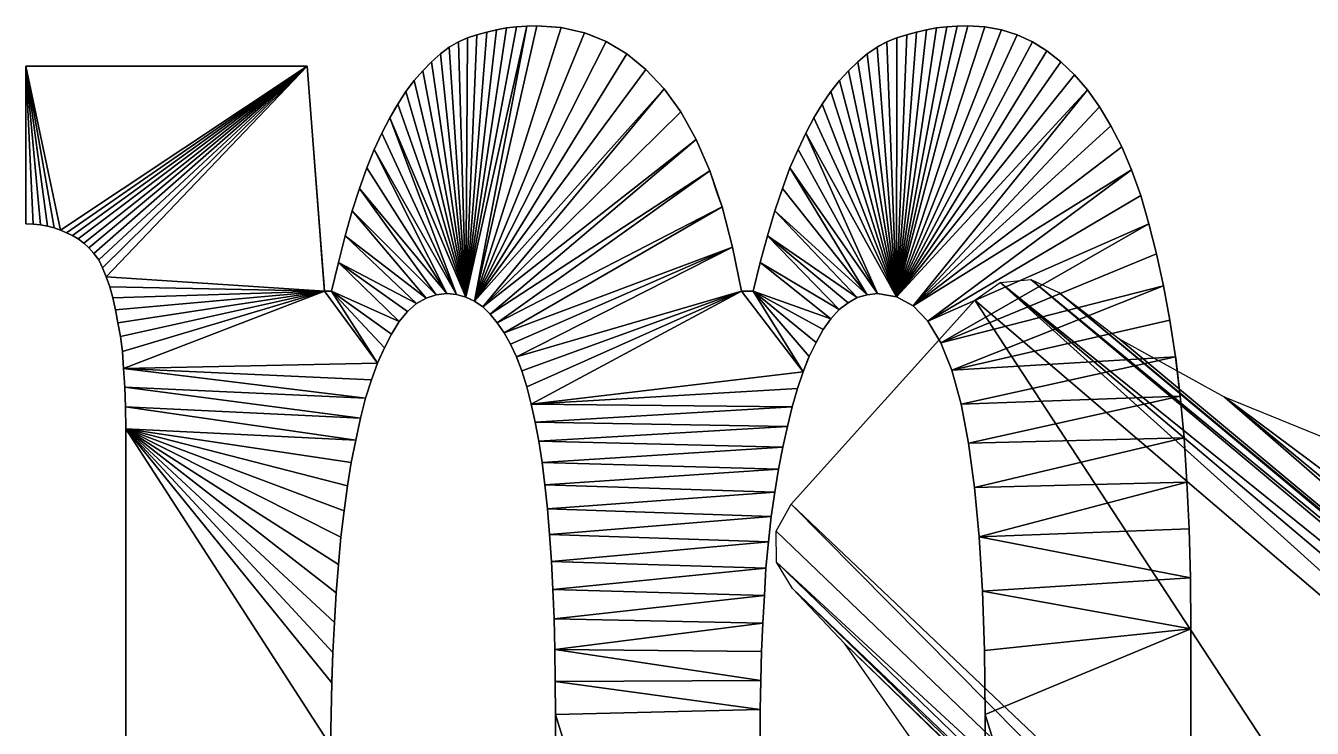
# Model space of a CAD drawing. Header units: inches. Extents: x 62 to 1153, y 3 to 780.
# Drawn here: x 105.348 to 109.422, y 16.751 to 18.975 of the extents above; entities that cross this region are included whole.
import ezdxf

# ---------------------------------------------------------------- set-up
doc = ezdxf.new("R2010")
doc.units = ezdxf.units.IN
doc.header["$MEASUREMENT"] = 0
doc.layers.add('Base', color=3, linetype='Continuous')
doc.layers.add('Main_Gear', color=4, linetype='Continuous')

msp = doc.modelspace()

# ---------------------------------------------------------------- linework, layer by layer
at = {"layer": 'Base'}
for points in [[(106.902, 18.9725, -43), (106.742, 18.1165, -43), (106.935, 18.9745, -43)], [(106.769, 18.1035, -43), (106.935, 18.9745, -43), (106.742, 18.1165, -43)], [(106.87, 18.9685, -43), (106.742, 18.1165, -43), (106.902, 18.9725, -43)], [(106.839, 18.9625, -43), (106.742, 18.1165, -43), (106.87, 18.9685, -43)], [(106.808, 18.9555, -43), (106.742, 18.1165, -43), (106.839, 18.9625, -43)], [(106.808, 18.9555, -43), (106.777, 18.9465, -43), (106.742, 18.1165, -43)], [(106.777, 18.9465, -43), (106.747, 18.9375, -43), (106.742, 18.1165, -43)], [(106.747, 18.9375, -44), (106.747, 18.9375, -43), (106.777, 18.9465, -43)], [(106.747, 18.9375, -44), (106.777, 18.9465, -43), (106.777, 18.9465, -44)], [(106.935, 18.9745, -43), (106.769, 18.1035, -43), (106.967, 18.9755, -43)], [(106.967, 18.9755, -43), (106.769, 18.1035, -43), (107.044, 18.9695, -43)], [(107.044, 18.9695, -43), (106.769, 18.1035, -43), (107.117, 18.9535, -43)], [(107.186, 18.9255, -43), (107.117, 18.9535, -43), (106.769, 18.1035, -43)], [(106.808, 18.9555, -43), (106.7805, 18.9475, -44), (106.777, 18.9465, -43)], [(106.777, 18.9465, -44), (106.777, 18.9465, -43), (106.7805, 18.9475, -44)], [(106.808, 18.9555, -43), (106.808, 18.9555, -44), (106.7805, 18.9475, -44)], [(106.808, 18.9555, -44), (106.808, 18.9555, -43), (106.839, 18.9625, -43)], [(106.808, 18.9555, -44), (106.839, 18.9625, -43), (106.839, 18.9625, -44)], [(106.839, 18.9625, -44), (106.839, 18.9625, -43), (106.87, 18.9685, -43)], [(106.839, 18.9625, -44), (106.87, 18.9685, -43), (106.87, 18.9685, -44)], [(106.87, 18.9685, -44), (106.87, 18.9685, -43), (106.902, 18.9725, -43)], [(106.87, 18.9685, -44), (106.902, 18.9725, -43), (106.902, 18.9725, -44)], [(106.902, 18.9725, -44), (106.902, 18.9725, -43), (106.935, 18.9745, -43)], [(106.902, 18.9725, -44), (106.935, 18.9745, -43), (106.935, 18.9745, -44)], [(106.935, 18.9745, -44), (106.935, 18.9745, -43), (106.967, 18.9755, -43)], [(106.935, 18.9745, -44), (106.967, 18.9755, -43), (106.967, 18.9755, -44)], [(106.967, 18.9755, -44), (106.967, 18.9755, -43), (107.027, 18.9708, -44)], [(106.967, 18.9755, -43), (107.044, 18.9695, -43), (107.027, 18.9708, -44)], [(107.044, 18.9695, -44), (107.027, 18.9708, -44), (107.044, 18.9695, -43)], [(107.044, 18.9695, -44), (107.044, 18.9695, -43), (107.117, 18.9535, -43)], [(107.044, 18.9695, -44), (107.117, 18.9535, -43), (107.117, 18.9535, -44)], [(107.117, 18.9535, -44), (107.117, 18.9535, -43), (107.1318, 18.9475, -44)], [(107.117, 18.9535, -43), (107.186, 18.9255, -43), (107.1318, 18.9475, -44)], [(107.186, 18.9255, -44), (107.1318, 18.9475, -44), (107.186, 18.9255, -43)], [(108.331, 18.9755, -43), (108.105, 18.1175, -43), (108.385, 18.9725, -43)], [(108.298, 18.9745, -43), (108.105, 18.1175, -43), (108.331, 18.9755, -43)], [(108.265, 18.9725, -43), (108.105, 18.1175, -43), (108.298, 18.9745, -43)], [(108.232, 18.9685, -43), (108.105, 18.1175, -43), (108.265, 18.9725, -43)], [(108.438, 18.9625, -43), (108.385, 18.9725, -43), (108.105, 18.1175, -43)], [(108.2, 18.9625, -43), (108.105, 18.1175, -43), (108.232, 18.9685, -43)], [(108.169, 18.9555, -43), (108.105, 18.1175, -43), (108.2, 18.9625, -43)], [(108.488, 18.9465, -43), (108.438, 18.9625, -43), (108.105, 18.1175, -43)], [(108.105, 18.1175, -43), (108.169, 18.9555, -43), (108.138, 18.9465, -43)], [(108.536, 18.9245, -43), (108.488, 18.9465, -43), (108.105, 18.1175, -43)], [(108.138, 18.9465, -43), (108.106, 18.9375, -43), (108.105, 18.1175, -43)], [(108.106, 18.9375, -44), (108.106, 18.9375, -43), (108.138, 18.9465, -43)], [(108.106, 18.9375, -44), (108.138, 18.9465, -43), (108.138, 18.9465, -44)], [(108.169, 18.9555, -43), (108.1415, 18.9475, -44), (108.138, 18.9465, -43)], [(108.138, 18.9465, -44), (108.138, 18.9465, -43), (108.1415, 18.9475, -44)], [(108.169, 18.9555, -43), (108.169, 18.9555, -44), (108.1415, 18.9475, -44)], [(108.169, 18.9555, -44), (108.169, 18.9555, -43), (108.2, 18.9625, -43)], [(108.169, 18.9555, -44), (108.2, 18.9625, -43), (108.2, 18.9625, -44)], [(108.2, 18.9625, -44), (108.2, 18.9625, -43), (108.232, 18.9685, -43)], [(108.2, 18.9625, -44), (108.232, 18.9685, -43), (108.232, 18.9685, -44)], [(108.232, 18.9685, -44), (108.232, 18.9685, -43), (108.265, 18.9725, -43)], [(108.232, 18.9685, -44), (108.265, 18.9725, -43), (108.265, 18.9725, -44)], [(108.265, 18.9725, -44), (108.265, 18.9725, -43), (108.298, 18.9745, -43)], [(108.265, 18.9725, -44), (108.298, 18.9745, -43), (108.298, 18.9745, -44)], [(108.298, 18.9745, -44), (108.298, 18.9745, -43), (108.331, 18.9755, -43)], [(108.298, 18.9745, -44), (108.331, 18.9755, -43), (108.331, 18.9755, -44)], [(108.331, 18.9755, -44), (108.331, 18.9755, -43), (108.385, 18.9725, -43)], [(108.331, 18.9755, -44), (108.385, 18.9725, -43), (108.385, 18.9725, -44)], [(108.385, 18.9725, -44), (108.385, 18.9725, -43), (108.438, 18.9625, -43)], [(108.385, 18.9725, -44), (108.438, 18.9625, -43), (108.438, 18.9625, -44)], [(108.438, 18.9625, -44), (108.438, 18.9625, -43), (108.4849, 18.9475, -44)], [(108.438, 18.9625, -43), (108.488, 18.9465, -43), (108.4849, 18.9475, -44)], [(108.488, 18.9465, -44), (108.4849, 18.9475, -44), (108.488, 18.9465, -43)], [(108.488, 18.9465, -44), (108.488, 18.9465, -43), (108.536, 18.9245, -43)], [(108.488, 18.9465, -44), (108.536, 18.9245, -43), (108.536, 18.9245, -44)], [(106.689, 18.9075, -43), (106.661, 18.8865, -43), (106.742, 18.1165, -43)], [(106.661, 18.8865, -44), (106.661, 18.8865, -43), (106.689, 18.9075, -43)], [(106.661, 18.8865, -44), (106.689, 18.9075, -43), (106.689, 18.9075, -44)], [(106.718, 18.9245, -43), (106.689, 18.9075, -43), (106.742, 18.1165, -43)], [(106.689, 18.9075, -44), (106.689, 18.9075, -43), (106.718, 18.9245, -43)], [(106.689, 18.9075, -44), (106.718, 18.9245, -43), (106.718, 18.9245, -44)], [(106.747, 18.9375, -43), (106.718, 18.9245, -43), (106.742, 18.1165, -43)], [(106.718, 18.9245, -44), (106.718, 18.9245, -43), (106.747, 18.9375, -43)], [(106.718, 18.9245, -44), (106.747, 18.9375, -43), (106.747, 18.9375, -44)], [(107.251, 18.8865, -43), (107.186, 18.9255, -43), (106.769, 18.1035, -43)], [(107.186, 18.9255, -44), (107.186, 18.9255, -43), (107.251, 18.8865, -43)], [(107.186, 18.9255, -44), (107.251, 18.8865, -43), (107.251, 18.8865, -44)], [(108.044, 18.9075, -43), (108.013, 18.8865, -43), (108.105, 18.1175, -43)], [(108.013, 18.8865, -44), (108.013, 18.8865, -43), (108.044, 18.9075, -43)], [(108.013, 18.8865, -44), (108.044, 18.9075, -43), (108.044, 18.9075, -44)], [(108.075, 18.9245, -43), (108.044, 18.9075, -43), (108.105, 18.1175, -43)], [(108.075, 18.9245, -43), (108.051, 18.9113, -44), (108.044, 18.9075, -43)], [(108.044, 18.9075, -44), (108.044, 18.9075, -43), (108.051, 18.9113, -44)], [(108.075, 18.9245, -43), (108.075, 18.9245, -44), (108.051, 18.9113, -44)], [(108.105, 18.1175, -43), (108.106, 18.9375, -43), (108.075, 18.9245, -43)], [(108.075, 18.9245, -43), (108.106, 18.9375, -43), (108.1038, 18.9365, -44)], [(108.075, 18.9245, -44), (108.075, 18.9245, -43), (108.1038, 18.9365, -44)], [(108.106, 18.9375, -44), (108.1038, 18.9365, -44), (108.106, 18.9375, -43)], [(108.536, 18.9245, -43), (108.105, 18.1175, -43), (108.582, 18.8965, -43)], [(108.536, 18.9245, -44), (108.536, 18.9245, -43), (108.563, 18.908, -44)], [(108.536, 18.9245, -43), (108.582, 18.8965, -43), (108.563, 18.908, -44)], [(108.582, 18.8965, -44), (108.563, 18.908, -44), (108.582, 18.8965, -43)], [(106.661, 18.8865, -43), (106.633, 18.8615, -43), (106.742, 18.1165, -43)], [(106.633, 18.8615, -44), (106.633, 18.8615, -43), (106.661, 18.8865, -43)], [(106.633, 18.8615, -44), (106.661, 18.8865, -43), (106.661, 18.8865, -44)], [(107.312, 18.8365, -43), (107.251, 18.8865, -43), (106.769, 18.1035, -43)], [(107.251, 18.8865, -44), (107.251, 18.8865, -43), (107.312, 18.8365, -43)], [(107.251, 18.8865, -44), (107.312, 18.8365, -43), (107.312, 18.8365, -44)], [(108.013, 18.8865, -43), (107.983, 18.8615, -43), (108.105, 18.1175, -43)], [(107.983, 18.8615, -44), (107.983, 18.8615, -43), (108.013, 18.8865, -43)], [(107.983, 18.8615, -44), (108.013, 18.8865, -43), (108.013, 18.8865, -44)], [(108.582, 18.8965, -43), (108.105, 18.1175, -43), (108.626, 18.8615, -43)], [(108.582, 18.8965, -44), (108.582, 18.8965, -43), (108.626, 18.8615, -43)], [(108.582, 18.8965, -44), (108.626, 18.8615, -43), (108.626, 18.8615, -44)], [(105.458, 18.3285, -43), (105.348, 18.8475, -43), (105.438, 18.3355, -43)], [(105.395, 18.3445, -43), (105.348, 18.8475, -43), (105.372, 18.3475, -43)], [(105.348, 18.3485, -43), (105.372, 18.3475, -43), (105.348, 18.8475, -43)], [(105.395, 18.3445, -43), (105.417, 18.3405, -43), (105.348, 18.8475, -43)], [(105.417, 18.3405, -43), (105.438, 18.3355, -43), (105.348, 18.8475, -43)], [(105.348, 18.8475, -43), (105.458, 18.3285, -43), (106.239, 18.8475, -43)], [(105.348, 18.8475, -44), (105.348, 18.3485, -44), (105.348, 18.3485, -43)], [(105.348, 18.8475, -44), (105.348, 18.3485, -43), (105.348, 18.8475, -43)], [(106.239, 18.8475, -44), (105.348, 18.8475, -44), (106.239, 18.8475, -43)], [(105.348, 18.8475, -43), (106.239, 18.8475, -43), (105.348, 18.8475, -44)], [(105.477, 18.3195, -43), (106.239, 18.8475, -43), (105.458, 18.3285, -43)], [(105.496, 18.3115, -43), (106.239, 18.8475, -43), (105.477, 18.3195, -43)], [(105.514, 18.3005, -43), (106.239, 18.8475, -43), (105.496, 18.3115, -43)], [(105.532, 18.2875, -43), (106.239, 18.8475, -43), (105.514, 18.3005, -43)], [(105.548, 18.2725, -43), (106.239, 18.8475, -43), (105.532, 18.2875, -43)], [(105.548, 18.2725, -43), (105.564, 18.2545, -43), (106.239, 18.8475, -43)], [(105.564, 18.2545, -43), (105.579, 18.2345, -43), (106.239, 18.8475, -43)], [(105.579, 18.2345, -43), (105.591, 18.2085, -43), (106.239, 18.8475, -43)], [(105.591, 18.2085, -43), (105.603, 18.1805, -43), (106.239, 18.8475, -43)], [(106.239, 18.8475, -43), (105.603, 18.1805, -43), (106.294, 18.1345, -43)], [(106.239, 18.8475, -44), (106.239, 18.8475, -43), (106.2815, 18.2971, -44)], [(106.239, 18.8475, -43), (106.294, 18.1345, -43), (106.2815, 18.2971, -44)], [(106.605, 18.8325, -43), (106.578, 18.8025, -43), (106.742, 18.1165, -43)], [(106.605, 18.8325, -44), (106.578, 18.8025, -44), (106.578, 18.8025, -43)], [(106.605, 18.8325, -44), (106.578, 18.8025, -43), (106.605, 18.8325, -43)], [(106.633, 18.8615, -43), (106.605, 18.8325, -43), (106.742, 18.1165, -43)], [(106.633, 18.8615, -44), (106.605, 18.8325, -44), (106.605, 18.8325, -43)], [(106.633, 18.8615, -44), (106.605, 18.8325, -43), (106.633, 18.8615, -43)], [(107.37, 18.7755, -43), (107.312, 18.8365, -43), (106.769, 18.1035, -43)], [(107.312, 18.8365, -44), (107.312, 18.8365, -43), (107.37, 18.7755, -43)], [(107.312, 18.8365, -44), (107.37, 18.7755, -43), (107.37, 18.7755, -44)], [(107.953, 18.8325, -43), (107.925, 18.8025, -43), (108.105, 18.1175, -43)], [(107.953, 18.8325, -44), (107.925, 18.8025, -44), (107.925, 18.8025, -43)], [(107.953, 18.8325, -44), (107.925, 18.8025, -43), (107.953, 18.8325, -43)], [(107.983, 18.8615, -43), (107.953, 18.8325, -43), (108.105, 18.1175, -43)], [(107.953, 18.8325, -44), (107.953, 18.8325, -43), (107.983, 18.8615, -43)], [(107.953, 18.8325, -44), (107.983, 18.8615, -43), (107.983, 18.8615, -44)], [(108.626, 18.8615, -43), (108.105, 18.1175, -43), (108.669, 18.8205, -43)], [(108.626, 18.8615, -44), (108.626, 18.8615, -43), (108.669, 18.8205, -43)], [(108.626, 18.8615, -44), (108.669, 18.8205, -43), (108.669, 18.8205, -44)], [(106.578, 18.8025, -43), (106.552, 18.7675, -43), (106.742, 18.1165, -43)], [(106.578, 18.8025, -44), (106.552, 18.7675, -44), (106.552, 18.7675, -43)], [(106.578, 18.8025, -44), (106.552, 18.7675, -43), (106.578, 18.8025, -43)], [(107.925, 18.8025, -43), (107.897, 18.7675, -43), (108.105, 18.1175, -43)], [(107.925, 18.8025, -44), (107.897, 18.7675, -44), (107.897, 18.7675, -43)], [(107.925, 18.8025, -44), (107.897, 18.7675, -43), (107.925, 18.8025, -43)], [(108.669, 18.8205, -43), (108.105, 18.1175, -43), (108.71, 18.7725, -43)], [(108.669, 18.8205, -44), (108.669, 18.8205, -43), (108.71, 18.7725, -43)], [(108.669, 18.8205, -44), (108.71, 18.7725, -43), (108.71, 18.7725, -44)], [(106.552, 18.7675, -43), (106.526, 18.7275, -43), (106.742, 18.1165, -43)], [(106.552, 18.7675, -44), (106.526, 18.7275, -44), (106.526, 18.7275, -43)], [(106.552, 18.7675, -44), (106.526, 18.7275, -43), (106.552, 18.7675, -43)], [(106.769, 18.1035, -43), (106.795, 18.0855, -43), (107.37, 18.7755, -43)], [(107.423, 18.7025, -43), (107.37, 18.7755, -43), (106.795, 18.0855, -43)], [(107.37, 18.7755, -44), (107.37, 18.7755, -43), (107.423, 18.7025, -43)], [(107.37, 18.7755, -44), (107.423, 18.7025, -43), (107.423, 18.7025, -44)], [(107.897, 18.7675, -43), (107.87, 18.7275, -43), (108.105, 18.1175, -43)], [(107.897, 18.7675, -44), (107.87, 18.7275, -44), (107.87, 18.7275, -43)], [(107.897, 18.7675, -44), (107.87, 18.7275, -43), (107.897, 18.7675, -43)], [(108.158, 18.0885, -43), (108.71, 18.7725, -43), (108.105, 18.1175, -43)], [(108.748, 18.7185, -43), (108.71, 18.7725, -43), (108.158, 18.0885, -43)], [(108.71, 18.7725, -44), (108.71, 18.7725, -43), (108.748, 18.7185, -43)], [(108.71, 18.7725, -44), (108.748, 18.7185, -43), (108.748, 18.7185, -44)], [(106.526, 18.7275, -43), (106.501, 18.6835, -43), (106.742, 18.1165, -43)], [(106.515, 18.7081, -44), (106.501, 18.6835, -43), (106.526, 18.7275, -43)], [(106.515, 18.7081, -44), (106.501, 18.6835, -44), (106.501, 18.6835, -43)], [(106.526, 18.7275, -44), (106.515, 18.7081, -44), (106.526, 18.7275, -43)], [(107.471, 18.6155, -43), (107.423, 18.7025, -43), (106.795, 18.0855, -43)], [(107.423, 18.7025, -44), (107.423, 18.7025, -43), (107.471, 18.6155, -43)], [(107.423, 18.7025, -44), (107.471, 18.6155, -43), (107.471, 18.6155, -44)], [(107.87, 18.7275, -43), (107.844, 18.6835, -43), (108.105, 18.1175, -43)], [(107.87, 18.7275, -44), (107.844, 18.6835, -44), (107.844, 18.6835, -43)], [(107.87, 18.7275, -44), (107.844, 18.6835, -43), (107.87, 18.7275, -43)], [(108.784, 18.6585, -43), (108.748, 18.7185, -43), (108.158, 18.0885, -43)], [(108.748, 18.7185, -44), (108.748, 18.7185, -43), (108.784, 18.6585, -43)], [(108.748, 18.7185, -44), (108.784, 18.6585, -43), (108.784, 18.6585, -44)], [(106.501, 18.6835, -43), (106.476, 18.6355, -43), (106.712, 18.1245, -43)], [(106.501, 18.6835, -44), (106.476, 18.6355, -44), (106.476, 18.6355, -43)], [(106.501, 18.6835, -44), (106.476, 18.6355, -43), (106.501, 18.6835, -43)], [(106.712, 18.1245, -43), (106.742, 18.1165, -43), (106.501, 18.6835, -43)], [(107.844, 18.6835, -43), (107.818, 18.6355, -43), (108.105, 18.1175, -43)], [(107.844, 18.6835, -44), (107.818, 18.6355, -44), (107.818, 18.6355, -43)], [(107.844, 18.6835, -44), (107.818, 18.6355, -43), (107.844, 18.6835, -43)], [(106.476, 18.6355, -43), (106.451, 18.5835, -43), (106.712, 18.1245, -43)], [(106.476, 18.6355, -44), (106.451, 18.5835, -44), (106.451, 18.5835, -43)], [(106.476, 18.6355, -44), (106.451, 18.5835, -43), (106.476, 18.6355, -43)], [(107.818, 18.6355, -43), (107.794, 18.5835, -43), (108.045, 18.1275, -43)], [(107.818, 18.6355, -44), (107.794, 18.5835, -44), (107.794, 18.5835, -43)], [(107.818, 18.6355, -44), (107.794, 18.5835, -43), (107.818, 18.6355, -43)], [(108.045, 18.1275, -43), (108.105, 18.1175, -43), (107.818, 18.6355, -43)], [(108.819, 18.5925, -43), (108.784, 18.6585, -43), (108.158, 18.0885, -43)], [(108.784, 18.6585, -44), (108.784, 18.6585, -43), (108.819, 18.5925, -43)], [(108.784, 18.6585, -44), (108.819, 18.5925, -43), (108.819, 18.5925, -44)], [(106.451, 18.5835, -43), (106.428, 18.5255, -43), (106.681, 18.1275, -43)], [(106.451, 18.5835, -44), (106.428, 18.5255, -44), (106.428, 18.5255, -43)], [(106.451, 18.5835, -44), (106.428, 18.5255, -43), (106.451, 18.5835, -43)], [(106.681, 18.1275, -43), (106.712, 18.1245, -43), (106.451, 18.5835, -43)], [(106.795, 18.0855, -43), (106.819, 18.0625, -43), (107.471, 18.6155, -43)], [(107.514, 18.5155, -43), (107.471, 18.6155, -43), (106.819, 18.0625, -43)], [(107.471, 18.6155, -44), (107.471, 18.6155, -43), (107.514, 18.5155, -43)], [(107.471, 18.6155, -44), (107.514, 18.5155, -43), (107.514, 18.5155, -44)], [(107.794, 18.5835, -43), (107.768, 18.5255, -43), (108.045, 18.1275, -43)], [(107.794, 18.5835, -44), (107.768, 18.5255, -44), (107.768, 18.5255, -43)], [(107.794, 18.5835, -44), (107.768, 18.5255, -43), (107.794, 18.5835, -43)], [(108.85, 18.5195, -43), (108.819, 18.5925, -43), (108.158, 18.0885, -43)], [(108.819, 18.5925, -44), (108.819, 18.5925, -43), (108.85, 18.5195, -43)], [(108.819, 18.5925, -44), (108.85, 18.5195, -43), (108.85, 18.5195, -44)], [(106.428, 18.5255, -43), (106.405, 18.4605, -43), (106.681, 18.1275, -43)], [(106.428, 18.5255, -44), (106.405, 18.4605, -44), (106.405, 18.4605, -43)], [(106.428, 18.5255, -44), (106.405, 18.4605, -43), (106.428, 18.5255, -43)], [(106.819, 18.0625, -43), (106.841, 18.0345, -43), (107.514, 18.5155, -43)], [(107.553, 18.4015, -43), (107.514, 18.5155, -43), (106.841, 18.0345, -43)], [(107.514, 18.5155, -44), (107.514, 18.5155, -43), (107.539, 18.4424, -44)], [(107.553, 18.4015, -43), (107.539, 18.4424, -44), (107.514, 18.5155, -43)], [(107.768, 18.5255, -43), (107.744, 18.4605, -43), (108.013, 18.1235, -43)], [(107.768, 18.5255, -44), (107.744, 18.4605, -44), (107.744, 18.4605, -43)], [(107.768, 18.5255, -44), (107.744, 18.4605, -43), (107.768, 18.5255, -43)], [(108.013, 18.1235, -43), (108.045, 18.1275, -43), (107.768, 18.5255, -43)], [(108.158, 18.0885, -43), (108.205, 18.0395, -43), (108.85, 18.5195, -43)], [(108.879, 18.4375, -43), (108.85, 18.5195, -43), (108.205, 18.0395, -43)], [(108.85, 18.5195, -44), (108.85, 18.5195, -43), (108.879, 18.4375, -43)], [(108.85, 18.5195, -44), (108.879, 18.4375, -43), (108.879, 18.4375, -44)], [(106.405, 18.4605, -43), (106.382, 18.3895, -43), (106.648, 18.1235, -43)], [(106.405, 18.4605, -44), (106.382, 18.3895, -44), (106.382, 18.3895, -43)], [(106.405, 18.4605, -44), (106.382, 18.3895, -43), (106.405, 18.4605, -43)], [(106.648, 18.1235, -43), (106.681, 18.1275, -43), (106.405, 18.4605, -43)], [(107.744, 18.4605, -43), (107.72, 18.3895, -43), (108.013, 18.1235, -43)], [(107.72, 18.3895, -43), (107.744, 18.4605, -43), (107.7356, 18.4355, -44)], [(107.744, 18.4605, -44), (107.7356, 18.4355, -44), (107.744, 18.4605, -43)], [(107.553, 18.4015, -44), (107.539, 18.4424, -44), (107.5414, 18.4355, -44)], [(107.553, 18.4015, -44), (107.539, 18.4424, -44), (107.553, 18.4015, -43)], [(107.5414, 18.4355, -44), (107.539, 18.4424, -44), (107.553, 18.4015, -44)], [(107.7356, 18.4355, -44), (107.72, 18.3895, -44), (107.72, 18.3895, -43)], [(108.905, 18.3485, -43), (108.879, 18.4375, -43), (108.205, 18.0395, -43)], [(108.879, 18.4375, -44), (108.879, 18.4375, -43), (108.905, 18.3485, -43)], [(108.879, 18.4375, -44), (108.905, 18.3485, -43), (108.905, 18.3485, -44)], [(106.382, 18.3895, -43), (106.36, 18.3105, -43), (106.616, 18.1125, -43)], [(106.382, 18.3895, -44), (106.36, 18.3105, -44), (106.36, 18.3105, -43)], [(106.382, 18.3895, -44), (106.36, 18.3105, -43), (106.382, 18.3895, -43)], [(106.616, 18.1125, -43), (106.648, 18.1235, -43), (106.382, 18.3895, -43)], [(106.841, 18.0345, -43), (106.863, 18.0035, -43), (107.553, 18.4015, -43)], [(107.586, 18.2745, -43), (107.553, 18.4015, -43), (106.863, 18.0035, -43)], [(107.553, 18.4015, -44), (107.553, 18.4015, -43), (107.586, 18.2745, -43)], [(107.586, 18.2745, -44), (107.553, 18.4015, -44), (107.586, 18.2745, -43)], [(107.72, 18.3895, -43), (107.697, 18.3105, -43), (107.981, 18.1145, -43)], [(107.72, 18.3895, -44), (107.697, 18.3105, -44), (107.72, 18.3895, -43)], [(107.697, 18.3105, -43), (107.72, 18.3895, -43), (107.697, 18.3105, -44)], [(107.981, 18.1145, -43), (108.013, 18.1235, -43), (107.72, 18.3895, -43)], [(105.348, 18.3485, -44), (105.372, 18.3475, -44), (105.372, 18.3475, -43)], [(105.348, 18.3485, -44), (105.372, 18.3475, -43), (105.348, 18.3485, -43)], [(105.372, 18.3475, -44), (105.395, 18.3445, -44), (105.395, 18.3445, -43)], [(105.372, 18.3475, -44), (105.395, 18.3445, -43), (105.372, 18.3475, -43)], [(105.395, 18.3445, -44), (105.417, 18.3405, -44), (105.417, 18.3405, -43)], [(105.395, 18.3445, -44), (105.417, 18.3405, -43), (105.395, 18.3445, -43)], [(105.417, 18.3405, -44), (105.438, 18.3355, -44), (105.438, 18.3355, -43)], [(105.417, 18.3405, -44), (105.438, 18.3355, -43), (105.417, 18.3405, -43)], [(105.438, 18.3355, -44), (105.458, 18.3285, -44), (105.458, 18.3285, -43)], [(105.438, 18.3355, -44), (105.458, 18.3285, -43), (105.438, 18.3355, -43)], [(108.205, 18.0395, -43), (108.246, 17.9715, -43), (108.905, 18.3485, -43)], [(108.929, 18.2535, -43), (108.905, 18.3485, -43), (108.246, 17.9715, -43)], [(108.905, 18.3485, -44), (108.905, 18.3485, -43), (108.929, 18.2535, -43)], [(108.905, 18.3485, -44), (108.929, 18.2535, -43), (108.929, 18.2535, -44)], [(105.458, 18.3285, -44), (105.477, 18.3195, -44), (105.477, 18.3195, -43)], [(105.458, 18.3285, -44), (105.477, 18.3195, -43), (105.458, 18.3285, -43)], [(105.477, 18.3195, -44), (105.491, 18.3136, -44), (105.477, 18.3195, -43)], [(105.491, 18.3136, -44), (105.496, 18.3115, -43), (105.477, 18.3195, -43)], [(105.491, 18.3136, -44), (105.496, 18.3115, -44), (105.496, 18.3115, -43)], [(105.496, 18.3115, -44), (105.514, 18.3005, -44), (105.514, 18.3005, -43)], [(105.496, 18.3115, -44), (105.514, 18.3005, -43), (105.496, 18.3115, -43)], [(105.514, 18.3005, -44), (105.532, 18.2875, -44), (105.532, 18.2875, -43)], [(105.514, 18.3005, -44), (105.532, 18.2875, -43), (105.514, 18.3005, -43)], [(106.2838, 18.2665, -44), (106.2815, 18.2971, -44), (106.294, 18.1345, -43)], [(106.36, 18.3105, -43), (106.338, 18.2255, -43), (106.585, 18.0955, -43)], [(106.36, 18.3105, -44), (106.338, 18.2255, -44), (106.338, 18.2255, -43)], [(106.36, 18.3105, -44), (106.338, 18.2255, -43), (106.36, 18.3105, -43)], [(106.585, 18.0955, -43), (106.616, 18.1125, -43), (106.36, 18.3105, -43)], [(107.697, 18.3105, -43), (107.674, 18.2255, -43), (107.924, 18.0765, -43)], [(107.697, 18.3105, -43), (107.674, 18.2255, -44), (107.674, 18.2255, -43)], [(107.697, 18.3105, -43), (107.697, 18.3105, -44), (107.674, 18.2255, -44)], [(107.952, 18.0985, -43), (107.981, 18.1145, -43), (107.697, 18.3105, -43)], [(107.924, 18.0765, -43), (107.952, 18.0985, -43), (107.697, 18.3105, -43)], [(105.532, 18.2875, -44), (105.548, 18.2725, -44), (105.548, 18.2725, -43)], [(105.532, 18.2875, -44), (105.548, 18.2725, -43), (105.532, 18.2875, -43)], [(105.548, 18.2725, -44), (105.564, 18.2545, -44), (105.564, 18.2545, -43)], [(105.548, 18.2725, -44), (105.564, 18.2545, -43), (105.548, 18.2725, -43)], [(105.564, 18.2545, -44), (105.579, 18.2345, -44), (105.579, 18.2345, -43)], [(105.564, 18.2545, -44), (105.579, 18.2345, -43), (105.564, 18.2545, -43)], [(106.2859, 18.24, -44), (106.2838, 18.2665, -44), (106.294, 18.1345, -43)], [(106.883, 17.9675, -43), (107.586, 18.2745, -43), (106.863, 18.0035, -43)], [(106.902, 17.9275, -43), (107.586, 18.2745, -43), (106.883, 17.9675, -43)], [(107.586, 18.2745, -43), (106.902, 17.9275, -43), (107.615, 18.1345, -43)], [(107.586, 18.2745, -43), (107.615, 18.1345, -43), (107.615, 18.1345, -44)], [(107.586, 18.2745, -43), (107.615, 18.1345, -44), (107.586, 18.2745, -44)], [(108.951, 18.1515, -43), (108.929, 18.2535, -43), (108.246, 17.9715, -43)], [(108.929, 18.2535, -44), (108.929, 18.2535, -43), (108.951, 18.1515, -43)], [(108.929, 18.2535, -44), (108.951, 18.1515, -43), (108.951, 18.1515, -44)], [(105.579, 18.2345, -44), (105.591, 18.2085, -44), (105.591, 18.2085, -43)], [(105.579, 18.2345, -44), (105.591, 18.2085, -43), (105.579, 18.2345, -43)], [(106.2906, 18.1789, -44), (106.2859, 18.24, -44), (106.294, 18.1345, -43)], [(106.338, 18.2255, -43), (106.316, 18.1345, -43), (106.531, 18.0385, -43)], [(106.338, 18.2255, -44), (106.316, 18.1345, -44), (106.316, 18.1345, -43)], [(106.338, 18.2255, -44), (106.316, 18.1345, -43), (106.338, 18.2255, -43)], [(106.557, 18.0705, -43), (106.585, 18.0955, -43), (106.338, 18.2255, -43)], [(106.531, 18.0385, -43), (106.557, 18.0705, -43), (106.338, 18.2255, -43)], [(107.674, 18.2255, -43), (107.652, 18.1345, -43), (107.898, 18.0475, -43)], [(107.674, 18.2255, -44), (107.652, 18.1345, -43), (107.674, 18.2255, -43)], [(107.674, 18.2255, -44), (107.652, 18.1345, -44), (107.652, 18.1345, -43)], [(107.898, 18.0475, -43), (107.924, 18.0765, -43), (107.674, 18.2255, -43)], [(105.591, 18.2085, -44), (105.603, 18.1805, -44), (105.603, 18.1805, -43)], [(105.591, 18.2085, -44), (105.603, 18.1805, -43), (105.591, 18.2085, -43)], [(105.614, 18.1485, -43), (106.294, 18.1345, -43), (105.603, 18.1805, -43)], [(105.603, 18.1805, -44), (105.614, 18.1485, -44), (105.614, 18.1485, -43)], [(105.603, 18.1805, -44), (105.614, 18.1485, -43), (105.603, 18.1805, -43)], [(106.2932, 18.1446, -44), (106.2906, 18.1789, -44), (106.294, 18.1345, -43)], [(105.624, 18.1135, -43), (106.294, 18.1345, -43), (105.614, 18.1485, -43)], [(105.614, 18.1485, -44), (105.624, 18.1135, -44), (105.624, 18.1135, -43)], [(105.614, 18.1485, -44), (105.624, 18.1135, -43), (105.614, 18.1485, -43)], [(105.632, 18.0755, -43), (106.294, 18.1345, -43), (105.624, 18.1135, -43)], [(105.64, 18.0345, -43), (106.294, 18.1345, -43), (105.632, 18.0755, -43)], [(105.648, 17.9915, -43), (106.294, 18.1345, -43), (105.64, 18.0345, -43)], [(105.654, 17.9435, -43), (106.294, 18.1345, -43), (105.648, 17.9915, -43)], [(105.658, 17.8905, -43), (106.294, 18.1345, -43), (105.654, 17.9435, -43)], [(106.294, 18.1345, -43), (105.658, 17.8905, -43), (106.462, 17.9075, -43)], [(106.294, 18.1345, -44), (106.2932, 18.1446, -44), (106.294, 18.1345, -43)], [(106.316, 18.1345, -43), (106.294, 18.1345, -43), (106.462, 17.9075, -43)], [(106.294, 18.1345, -44), (106.294, 18.1345, -43), (106.316, 18.1345, -43)], [(106.316, 18.1345, -43), (106.316, 18.1345, -44), (106.294, 18.1345, -44)], [(106.506, 17.9985, -43), (106.531, 18.0385, -43), (106.316, 18.1345, -43)], [(106.484, 17.9555, -43), (106.506, 17.9985, -43), (106.316, 18.1345, -43)], [(106.316, 18.1345, -43), (106.462, 17.9075, -43), (106.484, 17.9555, -43)], [(106.919, 17.8825, -43), (107.615, 18.1345, -43), (106.902, 17.9275, -43)], [(106.935, 17.8325, -43), (107.615, 18.1345, -43), (106.919, 17.8825, -43)], [(106.949, 17.7775, -43), (107.615, 18.1345, -43), (106.935, 17.8325, -43)], [(107.615, 18.1345, -43), (106.949, 17.7775, -43), (107.81, 17.8795, -43)], [(107.652, 18.1345, -43), (107.615, 18.1345, -43), (107.81, 17.8795, -43)], [(107.615, 18.1345, -44), (107.615, 18.1345, -43), (107.652, 18.1345, -43)], [(107.615, 18.1345, -44), (107.652, 18.1345, -43), (107.652, 18.1345, -44)], [(107.873, 18.0135, -43), (107.898, 18.0475, -43), (107.652, 18.1345, -43)], [(107.829, 17.9285, -43), (107.851, 17.9725, -43), (107.652, 18.1345, -43)], [(107.81, 17.8795, -43), (107.829, 17.9285, -43), (107.652, 18.1345, -43)], [(107.851, 17.9725, -43), (107.873, 18.0135, -43), (107.652, 18.1345, -43)], [(108.246, 17.9715, -43), (108.281, 17.8845, -43), (108.951, 18.1515, -43)], [(108.971, 18.0435, -43), (108.951, 18.1515, -43), (108.281, 17.8845, -43)], [(108.951, 18.1515, -44), (108.951, 18.1515, -43), (108.971, 18.0435, -43)], [(108.951, 18.1515, -44), (108.971, 18.0435, -43), (108.971, 18.0435, -44)], [(105.624, 18.1135, -44), (105.632, 18.0755, -44), (105.632, 18.0755, -43)], [(105.624, 18.1135, -44), (105.632, 18.0755, -43), (105.624, 18.1135, -43)], [(106.557, 18.0705, -44), (106.585, 18.0955, -44), (106.585, 18.0955, -43)], [(106.557, 18.0705, -44), (106.585, 18.0955, -43), (106.557, 18.0705, -43)], [(106.585, 18.0955, -44), (106.616, 18.1125, -44), (106.616, 18.1125, -43)], [(106.585, 18.0955, -44), (106.616, 18.1125, -43), (106.585, 18.0955, -43)], [(106.616, 18.1125, -44), (106.648, 18.1235, -44), (106.648, 18.1235, -43)], [(106.616, 18.1125, -44), (106.648, 18.1235, -43), (106.616, 18.1125, -43)], [(106.648, 18.1235, -44), (106.681, 18.1275, -44), (106.681, 18.1275, -43)], [(106.648, 18.1235, -44), (106.681, 18.1275, -43), (106.648, 18.1235, -43)], [(106.681, 18.1275, -44), (106.712, 18.1245, -44), (106.712, 18.1245, -43)], [(106.681, 18.1275, -44), (106.712, 18.1245, -43), (106.681, 18.1275, -43)], [(106.712, 18.1245, -44), (106.742, 18.1165, -44), (106.742, 18.1165, -43)], [(106.712, 18.1245, -44), (106.742, 18.1165, -43), (106.712, 18.1245, -43)], [(106.742, 18.1165, -44), (106.769, 18.1035, -44), (106.769, 18.1035, -43)], [(106.742, 18.1165, -44), (106.769, 18.1035, -43), (106.742, 18.1165, -43)], [(106.769, 18.1035, -44), (106.795, 18.0855, -44), (106.795, 18.0855, -43)], [(106.769, 18.1035, -44), (106.795, 18.0855, -43), (106.769, 18.1035, -43)], [(107.952, 18.0985, -43), (107.924, 18.0765, -43), (107.952, 18.0985, -44)], [(107.924, 18.0765, -44), (107.952, 18.0985, -44), (107.924, 18.0765, -43)], [(107.981, 18.1145, -43), (107.952, 18.0985, -43), (107.981, 18.1145, -44)], [(107.952, 18.0985, -44), (107.981, 18.1145, -44), (107.952, 18.0985, -43)], [(107.981, 18.1145, -44), (108.013, 18.1235, -43), (107.981, 18.1145, -43)], [(107.981, 18.1145, -44), (108.013, 18.1235, -44), (108.013, 18.1235, -43)], [(108.045, 18.1275, -44), (108.045, 18.1275, -43), (108.013, 18.1235, -43)], [(108.013, 18.1235, -44), (108.045, 18.1275, -44), (108.013, 18.1235, -43)], [(108.045, 18.1275, -44), (108.051, 18.1265, -44), (108.045, 18.1275, -43)], [(108.105, 18.1175, -43), (108.045, 18.1275, -43), (108.051, 18.1265, -44)], [(108.105, 18.1175, -44), (108.105, 18.1175, -43), (108.051, 18.1265, -44)], [(108.105, 18.1175, -44), (108.158, 18.0885, -44), (108.158, 18.0885, -43)], [(108.105, 18.1175, -44), (108.158, 18.0885, -43), (108.105, 18.1175, -43)], [(105.632, 18.0755, -44), (105.64, 18.0345, -44), (105.64, 18.0345, -43)], [(105.632, 18.0755, -44), (105.64, 18.0345, -43), (105.632, 18.0755, -43)], [(106.557, 18.0705, -44), (106.557, 18.0705, -43), (106.531, 18.0385, -43)], [(106.557, 18.0705, -44), (106.531, 18.0385, -43), (106.531, 18.0385, -44)], [(106.795, 18.0855, -44), (106.819, 18.0625, -44), (106.819, 18.0625, -43)], [(106.795, 18.0855, -44), (106.819, 18.0625, -43), (106.795, 18.0855, -43)], [(106.819, 18.0625, -44), (106.841, 18.0345, -44), (106.841, 18.0345, -43)], [(106.819, 18.0625, -44), (106.841, 18.0345, -43), (106.819, 18.0625, -43)], [(107.898, 18.0475, -43), (107.898, 18.0475, -44), (107.924, 18.0765, -43)], [(107.924, 18.0765, -44), (107.924, 18.0765, -43), (107.898, 18.0475, -44)], [(108.158, 18.0885, -44), (108.205, 18.0395, -44), (108.205, 18.0395, -43)], [(108.158, 18.0885, -44), (108.205, 18.0395, -43), (108.158, 18.0885, -43)], [(105.64, 18.0345, -44), (105.648, 17.9915, -44), (105.648, 17.9915, -43)], [(105.64, 18.0345, -44), (105.648, 17.9915, -43), (105.64, 18.0345, -43)], [(106.506, 17.9985, -43), (106.515, 18.0129, -44), (106.531, 18.0385, -43)], [(106.506, 17.9985, -43), (106.506, 17.9985, -44), (106.515, 18.0129, -44)], [(106.531, 18.0385, -44), (106.531, 18.0385, -43), (106.515, 18.0129, -44)], [(106.841, 18.0345, -44), (106.863, 18.0035, -44), (106.863, 18.0035, -43)], [(106.841, 18.0345, -44), (106.863, 18.0035, -43), (106.841, 18.0345, -43)], [(107.873, 18.0135, -44), (107.873, 18.0135, -43), (107.851, 17.9725, -43)], [(107.851, 17.9725, -44), (107.873, 18.0135, -44), (107.851, 17.9725, -43)], [(107.873, 18.0135, -44), (107.898, 18.0475, -44), (107.873, 18.0135, -43)], [(107.898, 18.0475, -43), (107.873, 18.0135, -43), (107.898, 18.0475, -44)], [(108.205, 18.0395, -44), (108.246, 17.9715, -44), (108.246, 17.9715, -43)], [(108.205, 18.0395, -44), (108.246, 17.9715, -43), (108.205, 18.0395, -43)], [(108.989, 17.9275, -43), (108.971, 18.0435, -43), (108.281, 17.8845, -43)], [(108.971, 18.0435, -44), (108.971, 18.0435, -43), (108.989, 17.9275, -43)], [(108.971, 18.0435, -44), (108.989, 17.9275, -43), (108.989, 17.9275, -44)], [(105.648, 17.9915, -44), (105.654, 17.9435, -44), (105.654, 17.9435, -43)], [(105.648, 17.9915, -44), (105.654, 17.9435, -43), (105.648, 17.9915, -43)], [(106.506, 17.9985, -44), (106.506, 17.9985, -43), (106.484, 17.9555, -43)], [(106.506, 17.9985, -44), (106.484, 17.9555, -43), (106.484, 17.9555, -44)], [(106.863, 18.0035, -44), (106.883, 17.9675, -44), (106.883, 17.9675, -43)], [(106.863, 18.0035, -44), (106.883, 17.9675, -43), (106.863, 18.0035, -43)], [(106.883, 17.9675, -44), (106.902, 17.9275, -44), (106.902, 17.9275, -43)], [(106.883, 17.9675, -44), (106.902, 17.9275, -43), (106.883, 17.9675, -43)], [(107.829, 17.9285, -43), (107.829, 17.9285, -44), (107.851, 17.9725, -43)], [(107.829, 17.9285, -44), (107.851, 17.9725, -44), (107.851, 17.9725, -43)], [(108.281, 17.8845, -43), (108.246, 17.9715, -43), (108.2653, 17.9235, -44)], [(108.246, 17.9715, -44), (108.2653, 17.9235, -44), (108.246, 17.9715, -43)], [(105.654, 17.9435, -44), (105.658, 17.8905, -43), (105.654, 17.9435, -43)], [(105.654, 17.9435, -44), (105.658, 17.8905, -44), (105.658, 17.8905, -43)], [(106.484, 17.9555, -43), (106.462, 17.9075, -43), (106.4694, 17.9235, -44)], [(106.484, 17.9555, -44), (106.484, 17.9555, -43), (106.4694, 17.9235, -44)], [(106.919, 17.8825, -43), (106.902, 17.9275, -43), (106.9035, 17.9235, -44)], [(106.902, 17.9275, -44), (106.9035, 17.9235, -44), (106.902, 17.9275, -43)], [(107.829, 17.9285, -43), (107.81, 17.8795, -43), (107.8271, 17.9235, -44)], [(107.829, 17.9285, -43), (107.8271, 17.9235, -44), (107.829, 17.9285, -44)], [(108.281, 17.8845, -43), (108.31, 17.7775, -43), (108.989, 17.9275, -43)], [(109.004, 17.8025, -43), (108.989, 17.9275, -43), (108.31, 17.7775, -43)], [(108.989, 17.9275, -44), (108.989, 17.9275, -43), (108.9895, 17.9235, -44)], [(108.989, 17.9275, -43), (109.004, 17.8025, -43), (108.9895, 17.9235, -44)], [(106.462, 17.9075, -43), (105.658, 17.8905, -43), (106.443, 17.8545, -43)], [(105.662, 17.8315, -43), (106.424, 17.7965, -43), (105.658, 17.8905, -43)], [(106.443, 17.8545, -43), (105.658, 17.8905, -43), (106.424, 17.7965, -43)], [(105.658, 17.8905, -44), (105.662, 17.8315, -44), (105.662, 17.8315, -43)], [(105.658, 17.8905, -44), (105.662, 17.8315, -43), (105.658, 17.8905, -43)], [(106.462, 17.9075, -44), (106.462, 17.9075, -43), (106.443, 17.8545, -43)], [(106.462, 17.9075, -44), (106.443, 17.8545, -43), (106.443, 17.8545, -44)], [(106.462, 17.9075, -44), (106.4694, 17.9235, -44), (106.462, 17.9075, -43)], [(106.9035, 17.9235, -44), (106.919, 17.8825, -44), (106.919, 17.8825, -43)], [(107.81, 17.8795, -43), (107.81, 17.8795, -44), (107.8271, 17.9235, -44)], [(108.2653, 17.9235, -44), (108.281, 17.8845, -44), (108.281, 17.8845, -43)], [(109.004, 17.8025, -44), (108.9895, 17.9235, -44), (109.004, 17.8025, -43)], [(106.443, 17.8545, -44), (106.443, 17.8545, -43), (106.424, 17.7965, -43)], [(106.443, 17.8545, -44), (106.424, 17.7965, -43), (106.424, 17.7965, -44)], [(106.919, 17.8825, -44), (106.935, 17.8325, -44), (106.935, 17.8325, -43)], [(106.919, 17.8825, -44), (106.935, 17.8325, -43), (106.919, 17.8825, -43)], [(107.792, 17.8265, -43), (107.81, 17.8795, -43), (106.949, 17.7775, -43)], [(107.81, 17.8795, -44), (107.81, 17.8795, -43), (107.792, 17.8265, -43)], [(107.81, 17.8795, -44), (107.792, 17.8265, -43), (107.792, 17.8265, -44)], [(108.281, 17.8845, -44), (108.31, 17.7775, -44), (108.31, 17.7775, -43)], [(108.281, 17.8845, -44), (108.31, 17.7775, -43), (108.281, 17.8845, -43)], [(105.664, 17.7685, -43), (106.408, 17.7325, -43), (105.662, 17.8315, -43)], [(106.424, 17.7965, -43), (105.662, 17.8315, -43), (106.408, 17.7325, -43)], [(105.662, 17.8315, -44), (105.664, 17.7685, -44), (105.664, 17.7685, -43)], [(105.662, 17.8315, -44), (105.664, 17.7685, -43), (105.662, 17.8315, -43)], [(106.935, 17.8325, -44), (106.949, 17.7775, -44), (106.949, 17.7775, -43)], [(106.935, 17.8325, -44), (106.949, 17.7775, -43), (106.935, 17.8325, -43)], [(107.775, 17.7685, -43), (107.792, 17.8265, -43), (106.949, 17.7775, -43)], [(107.792, 17.8265, -44), (107.792, 17.8265, -43), (107.775, 17.7685, -43)], [(107.792, 17.8265, -44), (107.775, 17.7685, -43), (107.775, 17.7685, -44)], [(106.408, 17.7325, -43), (105.664, 17.7685, -43), (106.393, 17.6635, -43)], [(105.665, 17.6995, -43), (106.393, 17.6635, -43), (105.664, 17.7685, -43)], [(105.664, 17.7685, -44), (105.665, 17.6995, -44), (105.665, 17.6995, -43)], [(105.664, 17.7685, -44), (105.665, 17.6995, -43), (105.664, 17.7685, -43)], [(106.424, 17.7965, -44), (106.424, 17.7965, -43), (106.408, 17.7325, -43)], [(106.424, 17.7965, -44), (106.408, 17.7325, -43), (106.408, 17.7325, -44)], [(106.949, 17.7775, -43), (106.961, 17.7205, -43), (107.775, 17.7685, -43)], [(106.949, 17.7775, -44), (106.961, 17.7205, -44), (106.961, 17.7205, -43)], [(106.949, 17.7775, -44), (106.961, 17.7205, -43), (106.949, 17.7775, -43)], [(107.76, 17.7065, -43), (107.775, 17.7685, -43), (106.961, 17.7205, -43)], [(107.775, 17.7685, -44), (107.775, 17.7685, -43), (107.76, 17.7065, -43)], [(107.775, 17.7685, -44), (107.76, 17.7065, -43), (107.76, 17.7065, -44)], [(108.31, 17.7775, -43), (108.333, 17.6535, -43), (109.004, 17.8025, -43)], [(108.31, 17.7775, -44), (108.333, 17.6535, -44), (108.333, 17.6535, -43)], [(108.31, 17.7775, -44), (108.333, 17.6535, -43), (108.31, 17.7775, -43)], [(109.016, 17.6705, -43), (109.004, 17.8025, -43), (108.333, 17.6535, -43)], [(109.004, 17.8025, -44), (109.004, 17.8025, -43), (109.016, 17.6705, -43)], [(109.004, 17.8025, -44), (109.016, 17.6705, -43), (109.016, 17.6705, -44)], [(106.408, 17.7325, -44), (106.408, 17.7325, -43), (106.393, 17.6635, -43)], [(106.408, 17.7325, -44), (106.393, 17.6635, -43), (106.393, 17.6635, -44)], [(106.379, 17.5925, -43), (106.393, 17.6635, -43), (105.665, 17.6995, -43)], [(106.367, 17.5185, -43), (106.379, 17.5925, -43), (105.665, 17.6995, -43)], [(106.346, 17.3565, -43), (106.356, 17.4395, -43), (105.665, 17.6995, -43)], [(106.356, 17.4395, -43), (106.367, 17.5185, -43), (105.665, 17.6995, -43)], [(106.338, 17.2695, -43), (106.346, 17.3565, -43), (105.665, 17.6995, -43)], [(106.331, 17.1795, -43), (106.338, 17.2695, -43), (105.665, 17.6995, -43)], [(106.321, 16.9905, -43), (106.326, 17.0855, -43), (105.665, 17.6995, -43)], [(106.326, 17.0855, -43), (106.331, 17.1795, -43), (105.665, 17.6995, -43)], [(106.321, 16.9905, -43), (105.665, 17.6995, -43), (106.317, 16.8945, -43)], [(105.665, 14.7485, -43), (106.313, 16.6965, -43), (105.665, 17.6995, -43)], [(106.317, 16.8945, -43), (105.665, 17.6995, -43), (106.313, 16.6965, -43)], [(105.665, 17.6995, -44), (105.665, 14.7485, -43), (105.665, 17.6995, -43)], [(105.665, 17.6995, -44), (105.665, 14.7485, -44), (105.665, 14.7485, -43)], [(106.961, 17.7205, -43), (106.973, 17.6595, -43), (107.76, 17.7065, -43)], [(106.961, 17.7205, -44), (106.973, 17.6595, -44), (106.973, 17.6595, -43)], [(106.961, 17.7205, -44), (106.973, 17.6595, -43), (106.961, 17.7205, -43)], [(107.745, 17.6405, -43), (107.76, 17.7065, -43), (106.973, 17.6595, -43)], [(107.76, 17.7065, -44), (107.76, 17.7065, -43), (107.745, 17.6405, -43)], [(107.76, 17.7065, -44), (107.745, 17.6405, -43), (107.745, 17.6405, -44)], [(106.393, 17.6635, -44), (106.393, 17.6635, -43), (106.379, 17.5925, -43)], [(106.393, 17.6635, -44), (106.379, 17.5925, -43), (106.379, 17.5925, -44)], [(106.973, 17.6595, -43), (106.983, 17.5925, -43), (107.745, 17.6405, -43)], [(106.973, 17.6595, -44), (106.983, 17.5925, -44), (106.983, 17.5925, -43)], [(106.973, 17.6595, -44), (106.983, 17.5925, -43), (106.973, 17.6595, -43)], [(107.732, 17.5715, -43), (107.745, 17.6405, -43), (106.983, 17.5925, -43)], [(107.745, 17.6405, -44), (107.745, 17.6405, -43), (107.732, 17.5715, -43)], [(107.745, 17.6405, -44), (107.732, 17.5715, -43), (107.732, 17.5715, -44)], [(108.333, 17.6535, -43), (108.352, 17.5135, -43), (109.016, 17.6705, -43)], [(108.333, 17.6535, -44), (108.352, 17.5135, -44), (108.352, 17.5135, -43)], [(108.333, 17.6535, -44), (108.352, 17.5135, -43), (108.333, 17.6535, -43)], [(109.025, 17.5305, -43), (109.016, 17.6705, -43), (108.352, 17.5135, -43)], [(109.016, 17.6705, -44), (109.016, 17.6705, -43), (109.025, 17.5305, -43)], [(109.016, 17.6705, -44), (109.025, 17.5305, -43), (109.025, 17.5305, -44)], [(106.379, 17.5925, -44), (106.379, 17.5925, -43), (106.367, 17.5185, -43)], [(106.379, 17.5925, -44), (106.367, 17.5185, -43), (106.367, 17.5185, -44)], [(106.983, 17.5925, -43), (106.992, 17.5215, -43), (107.732, 17.5715, -43)], [(106.983, 17.5925, -44), (106.992, 17.5215, -44), (106.992, 17.5215, -43)], [(106.983, 17.5925, -44), (106.992, 17.5215, -43), (106.983, 17.5925, -43)], [(107.72, 17.4985, -43), (107.732, 17.5715, -43), (106.992, 17.5215, -43)], [(107.732, 17.5715, -44), (107.732, 17.5715, -43), (107.72, 17.4985, -43)], [(107.732, 17.5715, -44), (107.72, 17.4985, -43), (107.72, 17.4985, -44)], [(106.367, 17.5185, -44), (106.367, 17.5185, -43), (106.356, 17.4395, -43)], [(106.367, 17.5185, -44), (106.356, 17.4395, -43), (106.356, 17.4395, -44)], [(106.992, 17.5215, -43), (107, 17.4455, -43), (107.72, 17.4985, -43)], [(106.992, 17.5215, -44), (107, 17.4455, -44), (107, 17.4455, -43)], [(106.992, 17.5215, -44), (107, 17.4455, -43), (106.992, 17.5215, -43)], [(108.352, 17.5135, -43), (108.367, 17.3575, -43), (109.025, 17.5305, -43)], [(109.032, 17.3825, -43), (109.025, 17.5305, -43), (108.367, 17.3575, -43)], [(109.025, 17.5305, -44), (109.025, 17.5305, -43), (109.032, 17.3825, -43)], [(109.025, 17.5305, -44), (109.032, 17.3825, -43), (109.032, 17.3825, -44)], [(107.709, 17.4215, -43), (107.72, 17.4985, -43), (107, 17.4455, -43)], [(107.72, 17.4985, -44), (107.72, 17.4985, -43), (107.709, 17.4215, -43)], [(107.72, 17.4985, -44), (107.709, 17.4215, -43), (107.709, 17.4215, -44)], [(108.352, 17.5135, -44), (108.367, 17.3575, -44), (108.367, 17.3575, -43)], [(108.352, 17.5135, -44), (108.367, 17.3575, -43), (108.352, 17.5135, -43)], [(106.356, 17.4395, -44), (106.356, 17.4395, -43), (106.346, 17.3565, -43)], [(106.356, 17.4395, -44), (106.346, 17.3565, -43), (106.346, 17.3565, -44)], [(107, 17.4455, -43), (107.007, 17.3645, -43), (107.709, 17.4215, -43)], [(107, 17.4455, -44), (107.007, 17.3645, -44), (107.007, 17.3645, -43)], [(107, 17.4455, -44), (107.007, 17.3645, -43), (107, 17.4455, -43)], [(107.7, 17.3415, -43), (107.709, 17.4215, -43), (107.007, 17.3645, -43)], [(107.709, 17.4215, -44), (107.709, 17.4215, -43), (107.7, 17.3415, -43)], [(107.709, 17.4215, -44), (107.7, 17.3415, -43), (107.7, 17.3415, -44)], [(106.346, 17.3565, -44), (106.346, 17.3565, -43), (106.338, 17.2695, -43)], [(106.346, 17.3565, -44), (106.338, 17.2695, -43), (106.338, 17.2695, -44)], [(107.007, 17.3645, -43), (107.013, 17.2795, -43), (107.7, 17.3415, -43)], [(107.007, 17.3645, -44), (107.013, 17.2795, -44), (107.013, 17.2795, -43)], [(107.007, 17.3645, -44), (107.013, 17.2795, -43), (107.007, 17.3645, -43)], [(109.036, 17.2275, -43), (109.032, 17.3825, -43), (108.367, 17.3575, -43)], [(108.367, 17.3575, -43), (108.378, 17.1855, -43), (109.036, 17.2275, -43)], [(108.367, 17.3575, -44), (108.378, 17.1855, -44), (108.378, 17.1855, -43)], [(108.367, 17.3575, -44), (108.378, 17.1855, -43), (108.367, 17.3575, -43)], [(109.032, 17.3825, -44), (109.032, 17.3825, -43), (109.036, 17.2275, -43)], [(109.032, 17.3825, -44), (109.036, 17.2275, -43), (109.036, 17.2275, -44)], [(107.692, 17.2575, -43), (107.7, 17.3415, -43), (107.013, 17.2795, -43)], [(107.7, 17.3415, -44), (107.7, 17.3415, -43), (107.692, 17.2575, -43)], [(107.7, 17.3415, -44), (107.692, 17.2575, -43), (107.692, 17.2575, -44)], [(107.013, 17.2795, -43), (107.017, 17.1905, -43), (107.692, 17.2575, -43)], [(107.013, 17.2795, -44), (107.017, 17.1905, -44), (107.017, 17.1905, -43)], [(107.013, 17.2795, -44), (107.017, 17.1905, -43), (107.013, 17.2795, -43)], [(106.338, 17.2695, -44), (106.338, 17.2695, -43), (106.331, 17.1795, -43)], [(106.338, 17.2695, -44), (106.331, 17.1795, -43), (106.331, 17.1795, -44)], [(107.687, 17.1715, -43), (107.692, 17.2575, -43), (107.017, 17.1905, -43)], [(107.692, 17.2575, -44), (107.692, 17.2575, -43), (107.687, 17.1715, -43)], [(107.692, 17.2575, -44), (107.687, 17.1715, -43), (107.687, 17.1715, -44)], [(109.038, 17.0655, -43), (109.036, 17.2275, -43), (108.378, 17.1855, -43)], [(109.036, 17.2275, -44), (109.036, 17.2275, -43), (109.038, 17.0655, -43)], [(109.036, 17.2275, -44), (109.038, 17.0655, -43), (109.038, 17.0655, -44)], [(106.331, 17.1795, -44), (106.331, 17.1795, -43), (106.326, 17.0855, -43)], [(106.331, 17.1795, -44), (106.326, 17.0855, -43), (106.326, 17.0855, -44)], [(107.017, 17.1905, -43), (107.021, 17.0975, -43), (107.687, 17.1715, -43)], [(107.017, 17.1905, -44), (107.021, 17.0975, -44), (107.021, 17.0975, -43)], [(107.017, 17.1905, -44), (107.021, 17.0975, -43), (107.017, 17.1905, -43)], [(107.682, 17.0835, -43), (107.687, 17.1715, -43), (107.021, 17.0975, -43)], [(107.687, 17.1715, -44), (107.687, 17.1715, -43), (107.682, 17.0835, -43)], [(107.687, 17.1715, -44), (107.682, 17.0835, -43), (107.682, 17.0835, -44)], [(108.378, 17.1855, -43), (108.384, 16.9975, -43), (109.038, 17.0655, -43)], [(108.378, 17.1855, -44), (108.384, 16.9975, -44), (108.384, 16.9975, -43)], [(108.378, 17.1855, -44), (108.384, 16.9975, -43), (108.378, 17.1855, -43)], [(106.326, 17.0855, -44), (106.326, 17.0855, -43), (106.321, 16.9905, -43)], [(106.326, 17.0855, -44), (106.321, 16.9905, -43), (106.321, 16.9905, -44)], [(107.021, 17.0975, -43), (107.024, 17.0005, -43), (107.682, 17.0835, -43)], [(107.021, 17.0975, -44), (107.024, 17.0005, -44), (107.024, 17.0005, -43)], [(107.021, 17.0975, -44), (107.024, 17.0005, -43), (107.021, 17.0975, -43)], [(107.678, 16.9935, -43), (107.682, 17.0835, -43), (107.024, 17.0005, -43)], [(107.682, 17.0835, -44), (107.682, 17.0835, -43), (107.678, 16.9935, -43)], [(107.682, 17.0835, -44), (107.678, 16.9935, -43), (107.678, 16.9935, -44)], [(108.384, 16.9975, -43), (108.386, 16.7945, -43), (109.038, 17.0655, -43)], [(109.038, 17.0655, -43), (108.386, 16.7945, -43), (109.038, 14.6945, -43)], [(109.038, 17.0655, -43), (109.038, 14.6945, -43), (109.038, 14.6945, -44)], [(109.038, 17.0655, -43), (109.038, 14.6945, -44), (109.038, 17.0655, -44)], [(106.321, 16.9905, -43), (106.317, 16.8945, -43), (106.3172, 16.8995, -44)], [(106.321, 16.9905, -44), (106.321, 16.9905, -43), (106.3172, 16.8995, -44)], [(107.676, 16.9025, -43), (107.678, 16.9935, -43), (107.024, 17.0005, -43)], [(107.024, 17.0005, -43), (107.025, 16.8995, -43), (107.676, 16.9025, -43)], [(107.024, 17.0005, -44), (107.025, 16.8995, -44), (107.025, 16.8995, -43)], [(107.024, 17.0005, -44), (107.025, 16.8995, -43), (107.024, 17.0005, -43)], [(107.678, 16.9935, -44), (107.678, 16.9935, -43), (107.676, 16.9025, -43)], [(107.678, 16.9935, -44), (107.676, 16.9025, -43), (107.676, 16.9025, -44)], [(108.384, 16.9975, -44), (108.386, 16.7945, -44), (108.386, 16.7945, -43)], [(108.384, 16.9975, -44), (108.386, 16.7945, -43), (108.384, 16.9975, -43)], [(106.317, 16.8945, -44), (106.317, 16.8945, -43), (106.313, 16.6965, -43)], [(106.317, 16.8945, -44), (106.313, 16.6965, -43), (106.313, 16.6965, -44)], [(106.317, 16.8945, -44), (106.3172, 16.8995, -44), (106.317, 16.8945, -43)], [(107.674, 16.8105, -43), (107.676, 16.9025, -43), (107.025, 16.8995, -43)], [(107.025, 16.8995, -43), (107.026, 16.7945, -43), (107.674, 16.8105, -43)], [(107.025, 16.8995, -44), (107.026, 16.7945, -44), (107.026, 16.7945, -43)], [(107.025, 16.8995, -44), (107.026, 16.7945, -43), (107.025, 16.8995, -43)], [(107.676, 16.9025, -43), (107.674, 16.8105, -43), (107.676, 16.8995, -44)], [(107.674, 16.8105, -44), (107.676, 16.8995, -44), (107.674, 16.8105, -43)], [(107.676, 16.9025, -44), (107.676, 16.9025, -43), (107.676, 16.8995, -44)], [(107.674, 16.8105, -43), (107.026, 16.7945, -43), (107.674, 14.6945, -43)], [(107.026, 13.5445, -43), (107.674, 14.6945, -43), (107.026, 16.7945, -43)], [(107.026, 13.5445, -43), (107.026, 16.7945, -43), (107.026, 16.7945, -44)], [(107.026, 16.7945, -44), (107.026, 13.5445, -44), (107.026, 13.5445, -43)], [(107.674, 16.8105, -44), (107.674, 16.8105, -43), (107.674, 14.6945, -44)], [(107.674, 16.8105, -43), (107.674, 14.6945, -43), (107.674, 14.6945, -44)], [(108.386, 16.7945, -43), (108.386, 13.5445, -43), (109.038, 14.6945, -43)], [(108.386, 13.5445, -43), (108.386, 16.7945, -43), (108.386, 13.5445, -44)], [(108.386, 16.7945, -44), (108.386, 13.5445, -44), (108.386, 16.7945, -43)]]:
    msp.add_3dface(points, dxfattribs=at)
at = {"layer": 'Main_Gear'}
for points in [[(111.3488, 15.812, -7.4682), (108.4336, 18.1627, -11.4682), (108.5309, 18.1715, -11.4682)], [(111.4569, 15.7619, -7.4682), (108.5309, 18.1715, -11.4682), (108.6196, 18.1304, -11.4682)], [(108.5309, 18.1715, -11.4682), (111.4569, 15.7619, -7.4682), (111.3488, 15.812, -7.4682)], [(108.4336, 18.1627, -11.4682), (111.1326, 15.7327, -7.4682), (108.3536, 18.1064, -11.4682)], [(108.4336, 18.1627, -11.4682), (111.3488, 15.812, -7.4682), (111.2301, 15.8013, -7.4682)], [(111.1326, 15.7327, -7.4682), (108.4336, 18.1627, -11.4682), (111.2301, 15.8013, -7.4682)], [(111.6904, 15.5833, -7.4682), (108.6196, 18.1304, -11.4682), (108.811, 17.984, -11.4682)], [(108.6196, 18.1304, -11.4682), (111.6904, 15.5833, -7.4682), (111.4569, 15.7619, -7.4682)], [(108.3536, 18.1064, -11.4682), (110.4231, 14.9447, -7.4682), (107.7718, 17.4603, -11.4682)], [(110.4231, 14.9447, -7.4682), (108.3536, 18.1064, -11.4682), (111.1326, 15.7327, -7.4682)], [(109.1429, 17.8003, -11.4682), (111.6904, 15.5833, -7.4682), (108.811, 17.984, -11.4682)], [(111.6904, 15.5833, -7.4682), (109.1429, 17.8003, -11.4682), (112.0951, 15.3593, -7.4682)], [(112.8093, 15.069, -7.4682), (109.1429, 17.8003, -11.4682), (109.7285, 17.5622, -11.4682)], [(109.1429, 17.8003, -11.4682), (112.8093, 15.069, -7.4682), (112.0951, 15.3593, -7.4682)], [(107.7718, 17.4603, -11.4682), (110.365, 14.8406, -7.4682), (107.7242, 17.3749, -11.4682)], [(110.365, 14.8406, -7.4682), (107.7718, 17.4603, -11.4682), (110.4231, 14.9447, -7.4682)], [(110.365, 14.8406, -7.4682), (107.7257, 17.2772, -11.4682), (107.7242, 17.3749, -11.4682)], [(110.3668, 14.7214, -7.4682), (107.7758, 17.1933, -11.4682), (107.7257, 17.2772, -11.4682)], [(107.7257, 17.2772, -11.4682), (110.365, 14.8406, -7.4682), (110.3668, 14.7214, -7.4682)], [(110.4279, 14.6191, -7.4682), (107.9414, 17.0182, -11.4682), (107.7758, 17.1933, -11.4682)], [(107.7758, 17.1933, -11.4682), (110.3668, 14.7214, -7.4682), (110.4279, 14.6191, -7.4682)], [(110.6299, 14.4056, -7.4682), (108.1588, 16.7074, -11.4682), (107.9414, 17.0182, -11.4682)], [(107.9414, 17.0182, -11.4682), (110.4279, 14.6191, -7.4682), (110.6299, 14.4056, -7.4682)]]:
    msp.add_3dface(points, dxfattribs=at)

doc.saveas('drawing.dxf')
